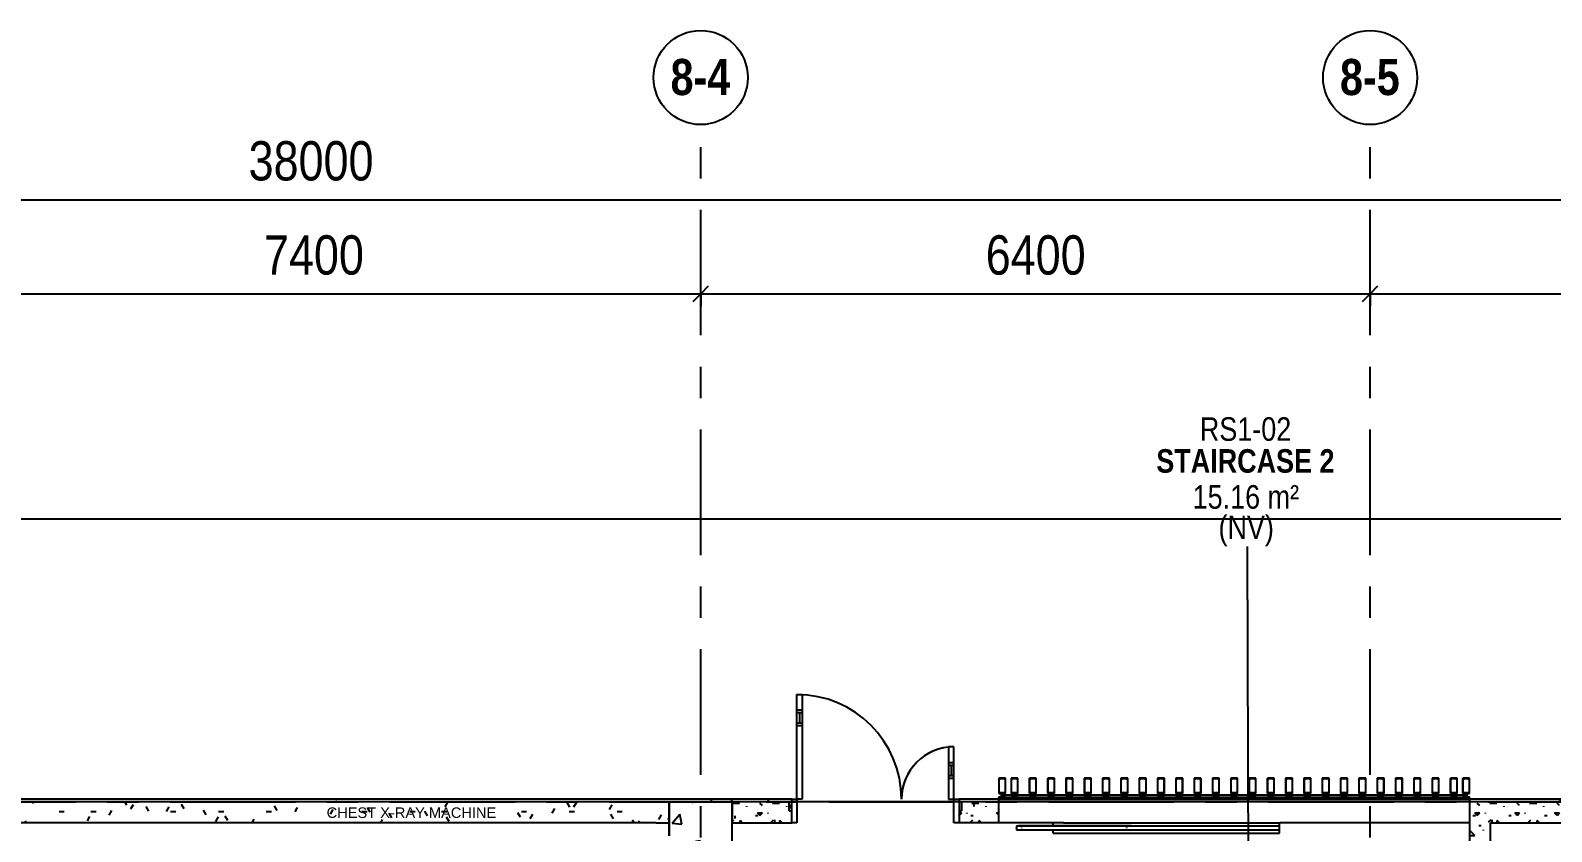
# Model space of a CAD drawing. Header units: millimetres. Extents: x -92759 to 184353, y -15225 to 86714.
# Drawn here: x -59541 to -44998, y 79056 to 86714 of the extents above; entities that cross this region are included whole.
import ezdxf

# ---------------------------------------------------------------- set-up
doc = ezdxf.new("R2010")
doc.units = ezdxf.units.MM
doc.linetypes.add('IDA - Grid Line', pattern=[2100, 1200, -300, 300, -300])
for name, color, linetype in [('0-1', 9, 'Continuous'), ('A-_ANOT----_D', 8, 'Continuous'), ('A-_ANOT----_D-150', 8, 'Continuous'), ('A-_CLADMULN_E', 8, 'Continuous'), ('A-_CLADPANL_E', 8, 'Continuous'), ('A-_DETA----_ED', 8, 'Continuous'), ('A-_DOOR----_E-1', 8, 'Continuous'), ('A-_FLOR----_E', 8, 'Continuous'), ('A-_HANR----_E1', 8, 'Continuous'), ('A-_HANR----_E3', 8, 'Continuous'), ('A-_HANR----_E6', 8, 'Continuous'), ('A-_ROOMNAME_A', 8, 'Continuous'), ('A-_WALL----_E', 8, 'Continuous'), ('A-_WALL----_H', 8, 'Continuous'), ('A-_WALL----_H-1', 9, 'Continuous'), ('S-_ANOTGRID_E', 8, 'Continuous'), ('S-_COLN----_E', 8, 'Continuous')]:
    doc.layers.add(name, color=color, linetype=linetype)
for name, color, linetype, true_color in [('1599_FURN_RHH_BLK8 _NEW__1ST STY_dwg _2_-1', 7, 'Continuous', 0xaaaaaa), ('A-_DETA----_ED-1', 9, 'Continuous', 0x808080), ('A-_FURN-', 30, 'Continuous', 0xff7f00), ('S-_ANOTGRID_E-1', 9, 'IDA - Grid Line', 0x808080)]:
    doc.layers.add(name, color=color, linetype=linetype, true_color=true_color)
doc.styles.add('Arial', font='arial.ttf')
doc.styles.add('Arial Narrow', font='ARIALN.TTF')
doc.styles.add('Arial Narrow_2', font='ARIALN.TTF', dxfattribs={"height": 225})
doc.styles.add('Arial Narrow_B', font='ARIALNB.TTF', dxfattribs={"height": 345})
doc.styles.add('Arial Narrow_B_1', font='ARIALNB.TTF', dxfattribs={"height": 300})
doc.dimstyles.new('IDA_-_Arial_-_2_5mm_-_Black_-_Diagonal', dxfattribs={"dimscale": 304.8, "dimtxt": 383.786615, "dimasz": 0.492126, "dimexe": 0.492126, "dimexo": 0.738189, "dimgap": 0.246063, "dimtad": 1, "dimdec": 0, "dimzin": 0, "dimdsep": 46, "dimtxsty": 'Arial Narrow', "dimblk1": 'OBLIQUE', "dimblk2": 'OBLIQUE', "dimsah": 1, "dimcen": 0.09, "dimdle": 0.492126, "dimazin": 0, "dimtfac": 1, "dimtdec": 4, "dimtix": 1, "dimtmove": 0, "dimatfit": 3, "dimfxl": 1, "dimtvp": 1, "dimtolj": 1, "dimtzin": 0, "dimarcsym": 2})
doc.dimstyles.new('IDA_-_Arial_-_2_5mm_-_Black_-_Diagonal_1', dxfattribs={"dimscale": 304.8, "dimtxt": 383.786615, "dimasz": 0.492126, "dimexe": 0.492126, "dimexo": 0.738189, "dimgap": 0.246063, "dimtad": 1, "dimdec": 0, "dimzin": 0, "dimdsep": 46, "dimtxsty": 'Arial Narrow', "dimblk1": 'OBLIQUE', "dimblk2": 'OBLIQUE', "dimsah": 1, "dimcen": 0.09, "dimdle": 0.492126, "dimazin": 0, "dimtfac": 1, "dimtdec": 4, "dimtix": 1, "dimtmove": 2, "dimatfit": 3, "dimfxl": 1, "dimtvp": 1, "dimtolj": 1, "dimtzin": 0, "dimarcsym": 2})
pattern_1 = [(0, (-11870.95, 40538.29), (609.6, 152.4), [50.292, -406.908, 50.292, -406.908, -2438.4]), (0, (-11870.95, 40538.29), (609.6, 152.4), [-914.4, 50.292, -864.108, 50.292, -406.908, -1066.8]), (0, (-11870.95, 40538.29), (609.6, 152.4), [-2286, 50.292, -254.508, 50.292, -711.708]), (120, (-11642.35, 40614.49), (-436.7823, 451.7291), [50.292, -406.908, 50.292, -406.908, -2438.4]), (120, (-11642.35, 40614.49), (-436.7823, 451.7291), [-914.4, 50.292, -864.108, 50.292, -406.908, -1066.8]), (120, (-11642.35, 40614.49), (-436.7823, 451.7291), [-2286, 50.292, -254.508, 50.292, -711.708]), (240, (-11566.15, 40919.29), (-172.8177, -604.1291), [50.292, -406.908, 50.292, -406.908, -2438.4]), (240, (-11566.15, 40919.29), (-172.8177, -604.1291), [-914.4, 50.292, -864.108, 50.292, -406.908, -1066.8]), (240, (-11566.15, 40919.29), (-172.8177, -604.1291), [-2286, 50.292, -254.508, 50.292, -711.708])]
pattern_2 = [(0, (-11870.95, 40538.3), (381, 381), [47.625, -333.375]), (90, (-11870.95, 40538.3), (-381, 381), [47.625, -333.375]), (135, (-11823.33, 40538.3), (-381.0004, 3e-14), [67.352, -471.463]), (0, (-11823.33, 40752.6), (381, 381), [47.625, -333.375]), (45, (-11799.5, 40728.8), (0, 381.0004), [33.676, -505.139]), (135, (-11799.5, 40728.8), (-381.0004, 3e-14), [33.676, -505.139]), (0, (-11680.45, 40847.85), (381, 381), [67.352, -313.648]), (45, (-11680.45, 40847.85), (0, 381.0004), [47.625, -491.19]), (135, (-11613.1, 40847.85), (-381.0004, 3e-14), [47.625, -491.19]), (90, (-11609, 40633.54), (-381, 381), [47.625, -333.375]), (45, (-11609, 40633.54), (0, 381.0004), [33.676, -505.139]), (135, (-11585.2, 40657.35), (-381.0004, 3e-14), [33.676, -505.139]), (0, (-11823.33, 40633.54), (381, 381), [23.812, -319.087]), (0, (-11537.58, 40728.8), (381, 381), [23.812, -319.087]), (90, (-11656.64, 40776.4), (-381, 381), [23.812, -319.087]), (135, (-11609, 40562.1), (-381.0004, 3e-14), [33.676, -505.139]), (135, (-11775.7, 40824.04), (-381.0004, 3e-14), [33.676, -505.139]), (45, (-11692.36, 40663.3), (0, 381.0004), [33.676, -505.139]), (90, (-11740, 40585.9), (-381, 381), [5.953, -375.047]), (90, (-11722.12, 40746.65), (-381, 381), [5.953, -375.047]), (90, (-11543.53, 40812.13), (-381, 381), [5.953, -375.047]), (90, (-11537.58, 40609.73), (-381, 381), [5.953, -375.047])]

# ---------------------------------------------------------------- blocks, each defined once
blk = doc.blocks.new('DEENN- FMD01_1hr FR METAL Door_UB w VP - 1600L X 2200H - B8-FMD01 - 1HR-10557187-BLK8_RHH_1ST STOREY PLAN')
at = {"layer": 'A-_DOOR----_E-1'}
for p, q in [((-550, 112.5), (-500, 112.5)), ((-500, 112.5), (-500, -112.5)), ((1000, 112.5), (1050, 112.5)), ((1000, -112.5), (1000, 112.5)), ((-500, -112.5), (-550, -112.5)), ((-500, -112.5), (-500, -612.5)), ((-450, -112.5), (-500, -112.5)), ((-450, -612.5), (-450, -112.5)), ((950, -112.5), (1000, -112.5)), ((950, -1112.5), (950, -112.5)), ((1000, -112.5), (1000, -1112.5)), ((1050, -112.5), (1000, -112.5)), ((-450, -312.5), (-500, -312.5)), ((-450, -337.5), (-500, -337.5)), ((-475, -437.5), (-475, -337.5)), ((-450, -437.5), (-500, -437.5)), ((-450, -462.5), (-500, -462.5)), ((-500, -612.5), (-450, -612.5)), ((950, -812.5), (1000, -812.5)), ((950, -837.5), (1000, -837.5)), ((975, -937.5), (975, -837.5)), ((950, -937.5), (1000, -937.5)), ((950, -962.5), (1000, -962.5)), ((1000, -1112.5), (950, -1112.5))]:
    blk.add_line(p, q, dxfattribs=at)
for centre, radius, start, end in [((-500, -112.5), 500, 270, 0), ((-500, -112.5), 500, 270, 360), ((1000, -112.5), 1000, 180, 270), ((1000, -112.5), 1000, 180, 270)]:
    blk.add_arc(centre, radius, start, end, dxfattribs=at)
blk = doc.blocks.new('System Panel - Glazed Panel-9292899-BLK8_RHH_1ST STOREY PLAN')
at = {"layer": 'A-_CLADPANL_E'}
for p, q in [((50.0625, 0), (-50.0625, 0)), ((-50.0625, 0), (-50.0625, -18)), ((50.0625, -18), (50.0625, 0)), ((-50.0625, -18), (50.0625, -18))]:
    blk.add_line(p, q, dxfattribs=at)
blk = doc.blocks.new('System Panel - Glazed Panel-9292900-BLK8_RHH_1ST STOREY PLAN')
at = {"layer": 'A-_CLADPANL_E'}
for p, q in [((78.8125, 0), (-78.8125, 0)), ((-78.8125, 0), (-78.8125, -18)), ((78.8125, -18), (78.8125, 0)), ((-78.8125, -18), (78.8125, -18))]:
    blk.add_line(p, q, dxfattribs=at)
blk = doc.blocks.new('Rectangular Mullion - 200L X 65D mm-6848285-BLK8_RHH_1ST STOREY PLAN')
at = {"layer": 'A-_DETA----_ED'}
for p, q in [((33, 163), (-32, 163)), ((-32, 163), (-32, 18)), ((-30, 160), (-25, 160)), ((-30, 21), (-30, 160)), ((-24, 159), (-24, 157)), ((-24, 157), (-18, 157)), ((-18, 157), (-18, 159)), ((-16, 160), (16, 160)), ((18, 159), (18, 157)), ((18, 157), (24, 157)), ((24, 157), (24, 159)), ((25, 160), (30, 160)), ((30, 160), (30, 21)), ((33, 18), (33, 163)), ((-32, 18), (-21, 18)), ((-24, 21), (-30, 21)), ((-24, 24), (-24, 21)), ((-4, 24), (-23, 24)), ((-20, 22), (-18, 22)), ((-17, 18), (-14, 18)), ((-13, 19), (-13, 21)), ((-12, 22), (-6, 22)), ((-10, 22), (-10, 20)), ((-10, 19), (-8, 19)), ((-8, 19), (-8, 2)), ((-8, 2), (-7, 2)), ((-7, 0), (-8, 0)), ((-8, -12), (-8, 0)), ((-6, 2), (-6, 1)), ((-5, 21), (-5, 19)), ((-5, 5), (-5, 20)), ((-3, 5), (-5, 5)), ((-4, 18), (-1, 18)), ((-3, 21), (-3, 23)), ((3, 21), (-3, 21)), ((-3, -1), (-1, 4)), ((-1, 18), (0, 19)), ((0, 19), (1, 18)), ((1, 18), (4, 18)), ((1, 4), (3, -1)), ((3, 23), (3, 21)), ((5, 5), (3, 5)), ((23, 24), (4, 24)), ((5, 19), (5, 21)), ((5, 20), (5, 5)), ((6, 22), (12, 22)), ((6, 1), (6, 2)), ((7, 2), (8, 2)), ((8, 0), (7, 0)), ((8, 19), (10, 19)), ((8, 2), (8, 19)), ((8, -12), (8, 0)), ((10, 20), (10, 22)), ((13, 21), (13, 19)), ((14, 18), (17, 18)), ((18, 22), (20, 22)), ((21, 18), (33, 18)), ((24, 21), (24, 24)), ((30, 21), (24, 21)), ((-30, -17), (-32, -17)), ((-32, -18), (-32, -22)), ((-32, -23), (-31, -23)), ((-32, -25), (-32, -37)), ((-32, -37), (33, -37)), ((-30, -23), (-31, -23)), ((-31, -25), (-30, -25)), ((-31, -36), (-31, -25)), ((-16, -36), (-31, -36)), ((-30, -25), (-28, -30)), ((-27, -21), (-29, -21)), ((-27, -23), (-25, -23)), ((-27, -26), (-27, -23)), ((-26, -29), (-27, -26)), ((-6, -17), (-26, -17)), ((-23, -20), (-8, -20)), ((-23, -21), (-23, -20)), ((0, -35), (-16, -36)), ((-7, -12), (-8, -12)), ((0, -20), (-8, -20)), ((-8, -20), (-8, -20)), ((-7, -12), (-6, -12)), ((-7, -12), (-7, -12)), ((-6, -12), (-4, -12)), ((-5, -17), (-6, -17)), ((-2, -1), (-5, -4)), ((-5, -4), (5, -4)), ((-5, -4), (-5, -12)), ((-5, -17), (-5, -17)), ((5, -17), (-5, -17)), ((-4, -12), (-3, -12)), ((-4, -12), (-4, -12)), ((-4, -12), (-4, -12)), ((-3, -12), (-3, -1)), ((2, -1), (-2, -1)), ((0, -20), (0, -20)), ((0, -20), (0, -20)), ((8, -20), (0, -20)), ((16, -36), (0, -35)), ((5, -4), (2, -1)), ((3, -1), (3, -12)), ((3, -12), (4, -12)), ((4, -12), (6, -12)), ((4, -12), (4, -12)), ((4, -12), (4, -12)), ((5, -4), (5, -12)), ((5, -17), (5, -17)), ((6, -17), (5, -17)), ((6, -12), (7, -12)), ((26, -17), (6, -17)), ((8, -12), (7, -12)), ((7, -12), (7, -12)), ((8, -20), (23, -20)), ((8, -20), (8, -20)), ((31, -36), (16, -36)), ((23, -20), (23, -21)), ((25, -23), (27, -23)), ((26, -20), (26, -19)), ((27, -26), (26, -29)), ((29, -21), (27, -21)), ((27, -23), (27, -26)), ((28, -30), (30, -25)), ((32, -17), (30, -17)), ((30, -19), (30, -20)), ((31, -23), (30, -23)), ((30, -25), (31, -25)), ((31, -23), (32, -23)), ((31, -25), (31, -36)), ((33, -22), (33, -18)), ((33, -37), (33, -25))]:
    blk.add_line(p, q, dxfattribs=at)
for centre, radius, start, end in [((-25, 159), 1.52, 0, 90), ((-16, 159), 1.52, 90, 180), ((16, 159), 1.52, 0, 90), ((25, 159), 1.52, 90, 180), ((-23, 24), 0.762, 90, 180), ((-20, 21), 1.27, 90, 180), ((-19, 20), 2.29, 180, 225.1897), ((-21, 18), 0.381, 270, 45.1897), ((-18, 21), 1.27, 0, 90), ((-19, 20), 2.29, 314.8103, 0), ((-17, 18), 0.381, 134.8103, 270), ((-14, 19), 0.762, 270, 0), ((-12, 21), 0.762, 90, 180), ((-10, 20), 0.762, 180, 270), ((-8, 2), 0.254, 180, 270), ((-8, 0), 0.254, 90, 180), ((-7, 20), 1.52, 360, 90), ((-7, 2), 0.254, 360, 90), ((-7, 1), 0.254, 270, 360), ((-6, 21), 0.762, 0, 90), ((-4, 19), 0.762, 180, 270), ((-4, 23), 1.52, 360, 90), ((0, 4), 3.63, 17.5064, 162.4936), ((0, 4), 1.09, 15, 165), ((4, 23), 1.52, 90, 180), ((4, 19), 0.762, 270, 0), ((7, 20), 1.52, 90, 180), ((6, 21), 0.762, 90, 180), ((7, 2), 0.254, 90, 180), ((7, 1), 0.254, 180, 270), ((8, 2), 0.254, 270, 0), ((8, 0), 0.254, 0, 90), ((10, 20), 0.762, 270, 0), ((12, 21), 0.762, 0, 90), ((14, 19), 0.762, 180, 270), ((18, 21), 1.27, 90, 180), ((19, 20), 2.29, 180, 225.1897), ((17, 18), 0.381, 270, 45.1897), ((20, 21), 1.27, 0, 90), ((19, 20), 2.29, 314.8103, 0), ((21, 18), 0.381, 134.8103, 270), ((23, 24), 0.762, 0, 90), ((-32, -18), 0.508, 90, 180), ((-32, -22), 0.762, 180, 270), ((-31, -25), 1.52, 90, 180), ((-31, -24), 1.27, 288.6629, 90), ((-30, -17), 0.381, 314.8103, 90), ((-28, -19), 2.29, 134.8103, 180), ((-29, -20), 1.27, 180, 270), ((-30, -24), 1.02, 270, 90), ((-27, -30), 1.02, 210, 30), ((-27, -20), 1.27, 270, 0), ((-26, -17), 0.381, 90, 225.1897), ((-28, -19), 2.29, 0, 45.1897), ((-25, -21), 1.52, 270, 0), ((25, -21), 1.52, 180, 270), ((26, -17), 0.381, 314.8103, 90), ((28, -19), 2.29, 134.8103, 180), ((27, -20), 1.27, 180, 270), ((27, -30), 1.02, 150, 330), ((29, -20), 1.27, 270, 0), ((30, -24), 1.02, 90, 270), ((31, -24), 1.27, 90, 251.3371), ((30, -17), 0.381, 90, 225.1897), ((28, -19), 2.29, 0, 45.1897), ((31, -25), 1.52, 360, 90), ((32, -18), 0.508, 0, 90), ((32, -22), 0.762, 270, 0)]:
    blk.add_arc(centre, radius, start, end, dxfattribs=at)
at = {"layer": 'A-_DETA----_ED-1'}
for p, q in [((0, 26), (-2, 24)), ((-2, 24), (-2, -1)), ((2, 24), (0, 26)), ((2, -1), (2, 24)), ((-8, -17), (-8, -12)), ((-6, -21), (-6, -20)), ((6, -21), (-6, -21)), ((-5, -25), (-5, -21)), ((-5, -25), (5, -25)), ((4, -26), (-4, -26)), ((-3, -12), (-3, -17)), ((-3, -25), (-3, -21)), ((3, -12), (3, -17)), ((3, -25), (3, -21)), ((5, -25), (5, -21)), ((6, -20), (6, -21)), ((8, -12), (8, -17))]:
    blk.add_line(p, q, dxfattribs=at)
for centre, radius, start, end in [((-4, -24), 1.38, 200.9416, 339.0732), ((0, -21), 4.19, 234.2873, 305.7127), ((4, -24), 1.38, 200.9416, 339.0732)]:
    blk.add_arc(centre, radius, start, end, dxfattribs=at)
blk = doc.blocks.new('Rectangular Mullion - IDA - Rectangular - 200mm - Center-9292901-BLK8_RHH_1ST STOREY PLAN')
at = {"layer": 'A-_CLADMULN_E'}
for p, q in [((0, 37), (-65, 37)), ((-65, 37), (-65, 17)), ((-65, 17), (-41.1875, 17)), ((-41.1875, 17), (-41.1875, -18)), ((-23.8125, -18), (-23.8125, 17)), ((-23.8125, 17), (0, 17)), ((0, 17), (0, 37)), ((-41.1875, -18), (-65, -18)), ((-65, -18), (-65, -163)), ((0, -18), (-23.8125, -18)), ((0, -163), (0, -18)), ((-65, -163), (0, -163))]:
    blk.add_line(p, q, dxfattribs=at)
blk = doc.blocks.new('Rectangular Mullion - IDA - Rectangular - 200mm - Center-9292902-BLK8_RHH_1ST STOREY PLAN')
at = {"layer": 'A-_CLADMULN_E'}
for p, q in [((-65, 17), (-65, 37)), ((-65, 37), (0, 37)), ((-41.1875, 17), (-65, 17)), ((-41.1875, -18), (-41.1875, 17)), ((0, 17), (-23.8125, 17)), ((-23.8125, 17), (-23.8125, -18)), ((0, 37), (0, 17)), ((-65, -163), (-65, -18)), ((-65, -18), (-41.1875, -18)), ((-23.8125, -18), (0, -18)), ((0, -18), (0, -163)), ((0, -163), (-65, -163))]:
    blk.add_line(p, q, dxfattribs=at)
blk = doc.blocks.new('Rectangular Mullion - IDA - Rectangular - 200mm - Center-9292898-BLK8_RHH_1ST STOREY PLAN')
at = {"layer": 'A-_CLADMULN_E'}
for p, q in [((-32.5, 17), (-32.5, 37)), ((-32.5, 37), (32.5, 37)), ((-8.6875, 17), (-32.5, 17)), ((-8.6875, -18), (-8.6875, 17)), ((32.5, 17), (8.6875, 17)), ((8.6875, 17), (8.6875, -18)), ((32.5, 37), (32.5, 17)), ((-32.5, -163), (-32.5, -18)), ((-32.5, -18), (-8.6875, -18)), ((8.6875, -18), (32.5, -18)), ((32.5, -18), (32.5, -163)), ((32.5, -163), (-32.5, -163))]:
    blk.add_line(p, q, dxfattribs=at)
blk = doc.blocks.new('Railing - Railing-7713076-BLK8_RHH_1ST STOREY PLAN')
at = {"layer": 'A-_HANR----_E3'}
for p, q in [((5041, 6032), (5041, 6062)), ((5041, 5962), (5041, 5992)), ((5141, 6062), (7206, 6062)), ((7206, 6032), (7206, 6062)), ((7206, 5962), (7206, 5992)), ((5041, 5962), (7206, 5962))]:
    blk.add_line(p, q, dxfattribs=at)
blk = doc.blocks.new('Top Rail Type - Top Rail_Internal_-7714227-BLK8_RHH_1ST STOREY PLAN')
at = {"layer": 'A-_HANR----_E6'}
for p, q in [((4742, 6032), (4711, 6032)), ((4711, 5992), (4742, 5992)), ((5050, 6032), (4746, 6032)), ((4746, 5992), (5050, 5992)), ((5786, 6032), (5050, 6032)), ((5050, 5992), (5786, 5992))]:
    blk.add_line(p, q, dxfattribs=at)
at = {"layer": 'A-_HANR----_E6', "flags": 128}
blk.add_lwpolyline([(5742, 6016), (5741, 6012), (5742, 6008)], dxfattribs=at)
at = {"layer": 'A-_HANR----_E6'}
for points in [[(4691, 6009), (4691, 6010), (4691, 6012), (4691, 6013), (4691, 6014)], [(4741, 6010), (4741, 6010), (4741, 6012), (4741, 6013), (4741, 6014)]]:
    blk.add_open_spline(points, degree=3, dxfattribs=at)
blk = doc.blocks.new('Top Rail Type - Top Rail_Internal_-V5-BLK8_RHH_1ST STOREY PLAN')
at = {"layer": 'A-_HANR----_E6'}
for p, q in [((4691, 6032), (4691, 5992)), ((4691, 6032), (4741, 6032)), ((4691, 5992), (4741, 5992)), ((4741, 6032), (7206, 6032)), ((4741, 5992), (7206, 5992)), ((7206, 5992), (7206, 6032))]:
    blk.add_line(p, q, dxfattribs=at)
blk = doc.blocks.new('Grid - 3_0mm Dia-7015051-BLK8_RHH_1ST STOREY PLAN')
at = {"layer": 'S-_ANOTGRID_E'}
blk.add_circle((0, 0), 3, dxfattribs=at)
blk = doc.blocks.new('DIMBLOCK3-BLK8_RHH_1ST STOREY PLAN')
at = {"layer": 'A-_ANOT----_D-150', "transparency": 16777216}
for p, q in [((-5729, 10998), (-5729, 11267)), ((1671, 10998), (1671, 11267)), ((-5729, 11117), (-5804, 11042)), ((-5729, 11117), (-5654, 11192)), ((-5729, 11117), (1671, 11117)), ((-5729, 11117), (-5729, 10998)), ((1671, 11117), (1596, 11042)), ((1671, 11117), (1746, 11192)), ((1671, 11117), (1671, 10998))]:
    blk.add_line(p, q, dxfattribs=at)
at = {"layer": 'A-_ANOT----_D-150', "color": 0, "transparency": 16777216, "insert": (-2504, 11676), "char_height": 375, "width": 1140.39, "attachment_point": 1, "line_spacing_factor": 0.974696, "style": 'Arial Narrow'}
blk.add_mtext('7400', dxfattribs=at)
blk = doc.blocks.new('_Oblique')
at = {"color": 0, "linetype": 'ByBlock', "lineweight": -2}
blk.add_line((-0.5, -0.5), (0.5, 0.5), dxfattribs=at)
blk = doc.blocks.new('DIMBLOCK4-BLK8_RHH_1ST STOREY PLAN')
at = {"layer": 'A-_ANOT----_D-150', "transparency": 16777216}
for p, q in [((1671, 10998), (1671, 11267)), ((8071, 10998), (8071, 11267)), ((1671, 11117), (1596, 11042)), ((1671, 11117), (1746, 11192)), ((1671, 11117), (8071, 11117)), ((1671, 11117), (1671, 10998)), ((8071, 11117), (7996, 11042)), ((8071, 11117), (8146, 11192)), ((8071, 11117), (8071, 10998))]:
    blk.add_line(p, q, dxfattribs=at)
at = {"layer": 'A-_ANOT----_D-150', "color": 0, "transparency": 16777216, "insert": (4396, 11676), "char_height": 375, "width": 1140.39, "attachment_point": 1, "line_spacing_factor": 0.974696, "style": 'Arial Narrow'}
blk.add_mtext('6400', dxfattribs=at)
blk = doc.blocks.new('DIMBLOCK5-BLK8_RHH_1ST STOREY PLAN')
at = {"layer": 'A-_ANOT----_D-150', "transparency": 16777216}
for p, q in [((8071, 10998), (8071, 11267)), ((14471, 10998), (14471, 11267)), ((8071, 11117), (7996, 11042)), ((8071, 11117), (8146, 11192)), ((8071, 11117), (14471, 11117)), ((8071, 11117), (8071, 10998)), ((14471, 11117), (14396, 11042)), ((14471, 11117), (14546, 11192)), ((14471, 11117), (14471, 10998))]:
    blk.add_line(p, q, dxfattribs=at)
at = {"layer": 'A-_ANOT----_D-150', "color": 0, "transparency": 16777216, "insert": (10796, 11676), "char_height": 375, "width": 1140.39, "attachment_point": 1, "line_spacing_factor": 0.974696, "style": 'Arial Narrow'}
blk.add_mtext('6400', dxfattribs=at)
blk = doc.blocks.new('DIMBLOCK14-BLK8_RHH_1ST STOREY PLAN')
at = {"layer": 'A-_ANOT----_D-150', "transparency": 16777216}
for p, q in [((-18729, 11898), (-18729, 12167)), ((-18729, 12017), (-18654, 12092)), ((19271, 11898), (19271, 12167)), ((19271, 12017), (19346, 12092)), ((-18879, 12017), (19421, 12017)), ((-18729, 12017), (-18804, 11942)), ((-18729, 12017), (-18729, 11898)), ((19271, 12017), (19196, 11942)), ((19271, 12017), (19271, 11898))]:
    blk.add_line(p, q, dxfattribs=at)
at = {"layer": 'A-_ANOT----_D-150', "color": 0, "transparency": 16777216, "insert": (-2651, 12576), "char_height": 375, "width": 1425.49, "attachment_point": 1, "line_spacing_factor": 0.974696, "style": 'Arial Narrow'}
blk.add_mtext('38000', dxfattribs=at)
blk = doc.blocks.new('1599_FURN_RHH_BLK8 _NEW__1ST STY_dwg _2_-10346281-BLK8_RHH_1ST STOREY PLAN')
at = {"layer": 'A-_FURN-', "color": 8, "insert": (-21231, -54), "char_height": 100, "width": 1931.93, "attachment_point": 1, "line_spacing_factor": 0.941778, "style": 'Arial'}
blk.add_mtext('CHEST X-RAY MACHINE', dxfattribs=at)
blk = doc.blocks.new('A$Cb2bf8f38')
at = {"layer": 'A-_WALL----_H'}
h = blk.add_hatch(dxfattribs=at)
h.set_pattern_fill('FP_3', color=256, style=0, pattern_type=2)
h.set_pattern_definition([(0, (-11870.95, 40538.3), (1219.2, 304.8), [50.29, -864.11, 50.29, -864.11, -4876.8]), (0, (-11870.95, 40538.3), (1219.2, 304.8), [-1828.8, 50.29, -1778.51, 50.29, -864.11, -2133.6]), (0, (-11870.95, 40538.3), (1219.2, 304.8), [-4572, 50.29, -559.31, 50.29, -1473.71]), (120, (-11413.75, 40690.7), (-873.565, 903.458), [50.29, -864.11, 50.29, -864.11, -4876.8]), (120, (-11413.75, 40690.7), (-873.565, 903.458), [-1828.8, 50.29, -1778.51, 50.29, -864.11, -2133.6]), (120, (-11413.75, 40690.7), (-873.565, 903.458), [-4572, 50.29, -559.31, 50.29, -1473.71]), (240, (-11261.35, 41300.3), (-345.635, -1208.258), [50.29, -864.11, 50.29, -864.11, -4876.8]), (240, (-11261.35, 41300.3), (-345.635, -1208.258), [-1828.8, 50.29, -1778.51, 50.29, -864.11, -2133.6]), (240, (-11261.35, 41300.3), (-345.635, -1208.258), [-4572, 50.29, -559.31, 50.29, -1473.71])])
h.paths.add_polyline_path([(-17900, 46800), (-10100, 46800), (-10100, 46825), (-18550, 46825), (-18550, 46800), (-18223, 46800)])
at = {"layer": 'A-_WALL----_H-1'}
h = blk.add_hatch(dxfattribs=at)
h.set_pattern_fill('FP_1', color=256, style=0, pattern_type=2)
h.set_pattern_definition(pattern_1)
h.paths.add_polyline_path([(-10627, 46600), (-10500, 46600), (-10500, 46800), (-17300, 46800), (-17300, 46600), (-11218.1, 46600)])
h.paths.add_polyline_path([(-17900, 46600), (-17900, 46800), (-18350, 46800), (-18350, 46600), (-18027, 46600)])
h = blk.add_hatch(dxfattribs=at)
h.set_pattern_fill('FP_1', color=256, style=0, pattern_type=2)
h.set_pattern_definition(pattern_1)
h.paths.add_polyline_path([(-9355, 46712.5), (-9330, 46712.5), (-9330, 46825), (-10100, 46825), (-10100, 46800), (-9355, 46800)])
h.paths.add_polyline_path([(-7730, 46712.5), (-7705, 46712.5), (-7705, 46800), (-7350, 46800), (-7350, 46825), (-7730, 46825)])
h.paths.add_polyline_path([(-2850, 46800), (-2610, 46800), (-2610, 46825), (-2850, 46825)])
h = blk.add_hatch(dxfattribs=at)
h.set_pattern_fill('FP_2', color=256, style=0, pattern_type=2)
h.set_pattern_definition(pattern_2)
h.paths.add_polyline_path([(-2666.9, 46600), (-2610, 46600), (-2610, 46800), (-2850, 46800), (-2850, 46600)])
h.paths.add_polyline_path([(-7350, 46600), (-7350, 46800), (-7705, 46800), (-7705, 46712.5), (-7730, 46712.5), (-7730, 46600)])
h.paths.add_polyline_path([(-9663.3, 46600), (-9330, 46600), (-9330, 46712.5), (-9355, 46712.5), (-9355, 46800), (-9900, 46800), (-9900, 46600)])
h = blk.add_hatch(dxfattribs=at)
h.set_pattern_fill('FP_1', color=256, style=0, pattern_type=2)
h.set_pattern_definition(pattern_1)
h.paths.add_polyline_path([(1549.7, 46712.5), (1574.7, 46712.5), (1574.7, 46800), (2300, 46800), (2300, 46825), (1549.7, 46825)])
h.paths.add_polyline_path([(424.7, 46712.5), (449.7, 46712.5), (449.7, 46825), (-2610, 46825), (-2610, 46800), (424.7, 46800)])
h = blk.add_hatch(dxfattribs=at)
h.set_pattern_fill('FP_2', color=256, style=0, pattern_type=2)
h.set_pattern_definition(pattern_2)
h.paths.add_polyline_path([(1549.7, 46600), (2300, 46600), (2300, 46800), (1574.7, 46800), (1574.7, 46712.5), (1549.7, 46712.5)])
h.paths.add_polyline_path([(-1889.6, 46600), (449.7, 46600), (449.7, 46712.5), (424.7, 46712.5), (424.7, 46800), (-2610, 46800), (-2610, 46600)])
h = blk.add_hatch(dxfattribs=at)
h.set_pattern_fill('FP_2', color=256, style=0, pattern_type=2)
h.set_pattern_definition(pattern_2)
h.paths.add_polyline_path([(-2850, 44450), (-2650, 44450), (-2650, 46600), (-2850, 46600), (-2850, 45620.5)])
at = {"layer": 'S-_COLN----_E'}
h = blk.add_hatch(dxfattribs=at)
h.set_pattern_fill('FP_4', color=256, style=0, pattern_type=2)
h.set_pattern_definition([(50, (-11870.95, 40538.3), (1093.1, -95.63), [114.3, -1257.3]), (355, (-11871, 40538.3), (-211.46, 1146.34), [91.44, -1005.84]), (100.451, (-11779.9, 40530.3), (881.66, 1050.7), [97.14, -1068.54]), (46.184, (-11871, 40843.1), (1626.47, -252.26), [171.45, -1885.95]), (96.636, (-11735.4, 40822), (1424.4, 1484.57), [145.7, -1602.8]), (351.184, (-11871, 40843.1), (1424.43, 1484.55), [137.16, -1508.76]), (21, (-11718.55, 40766.9), (909.69, -613.59), [114.3, -1257.3]), (326, (-11718.6, 40766.9), (370.81, 1105.13), [91.44, -1005.84]), (71.451, (-11642.7, 40715.8), (1280.5, 491.53), [97.14, -1068.54]), (37.5, (-11870.95, 40538.3), (18.531, 507.33), [50.29, -943.356, 50.29, -970.79, -1009.65]), (37.5, (-11870.95, 40538.3), (18.531, 507.33), [-2014.73, 50.29, -959.36]), (7.5, (-11870.95, 40538.3), (400.92, 601.084), [50.29, -531.876, 50.29, -920.496, -384.81]), (7.5, (-11870.95, 40538.3), (400.92, 601.084), [-1552.96, 50.29, -334.52]), (327.5, (-12210.8, 40538.3), (813.545, -34.374), [50.29, -330.71, 50.29, -1138.43, -1577.34]), (327.5, (-12210.8, 40538.3), (813.545, -34.374), [-1569.72, 50.29, -1527.05]), (317.5, (-12363.2, 40538.3), (888.775, 152.56), [50.29, -445.01, 50.29, -739.14, -1120.14]), (317.5, (-12363.2, 40538.3), (888.775, 152.56), [-1284.73, 50.29, -1069.85])])
h.paths.add_polyline_path([(-10500, 46200), (-9900, 46200), (-9900, 46800), (-10500, 46800), (-10500, 46473)])
blk.add_lwpolyline([(-2385, -9825), (-2385, -5100), (7400, -5125), (7400, 46800), (-18575, 46800), (-18575, 38037.5), (-30600, 38100), (-30625, 26375), (-28100, 26375), (-28100, -2400), (-10500, -2425), (-10500, -9800), (-2385, -9825)], close=True)
at = {"layer": 'A-_FLOR----_E'}
blk.add_line((15877.7, 49500), (-49825.7, 49500), dxfattribs=at)
at = {"layer": 'A-_ROOMNAME_A'}
blk.add_line((-4963.1, 45962.4), (-4971, 49241.6), dxfattribs=at)
at = {"layer": 'A-_WALL----_E'}
for p, q in [((-9330, 46825), (-18575, 46825)), ((-9355, 46800), (-18223, 46800)), ((-10500, 46473), (-10500, 46800)), ((-10100, 46825), (-10100, 46800)), ((-9900, 46800), (-9900, 46600)), ((-9355, 46712.5), (-9355, 46800)), ((-9355, 46712.5), (-9330, 46712.5)), ((-9330, 46600), (-9330, 46825)), ((-7350, 46825), (-7730, 46825)), ((-7730, 46825), (-7730, 46600)), ((-7730, 46712.5), (-7705, 46712.5)), ((-7705, 46800), (-7705, 46712.5)), ((-7350, 46800), (-7705, 46800)), ((-7350, 46600), (-7350, 46825)), ((-7285, 46825), (-7232.5, 46825)), ((-7167.5, 46825), (-7057.5, 46825)), ((-6992.5, 46825), (-6882.5, 46825)), ((-6817.5, 46825), (-6707.5, 46825)), ((-6642.5, 46825), (-6532.5, 46825)), ((-6467.5, 46825), (-6357.5, 46825)), ((-6292.5, 46825), (-6182.5, 46825)), ((-6117.5, 46825), (-6007.5, 46825)), ((-5942.5, 46825), (-5832.5, 46825)), ((-5767.5, 46825), (-5657.5, 46825)), ((-5592.5, 46825), (-5482.5, 46825)), ((-5417.5, 46825), (-5307.5, 46825)), ((-5242.5, 46825), (-5132.5, 46825)), ((-5067.5, 46825), (-4957.5, 46825)), ((-4892.5, 46825), (-4782.5, 46825)), ((-4717.5, 46825), (-4607.5, 46825)), ((-4542.5, 46825), (-4432.5, 46825)), ((-4367.5, 46825), (-4257.5, 46825)), ((-4192.5, 46825), (-4082.5, 46825)), ((-4017.5, 46825), (-3907.5, 46825)), ((-3842.5, 46825), (-3732.5, 46825)), ((-3667.5, 46825), (-3557.5, 46825)), ((-3492.5, 46825), (-3382.5, 46825)), ((-3317.5, 46825), (-3207.5, 46825)), ((-3142.5, 46825), (-3032.5, 46825)), ((-2967.5, 46825), (-2915, 46825)), ((-2850, 46825), (-2850, 44450)), ((449.7, 46825), (-2850, 46825)), ((424.7, 46800), (-2850, 46800)), ((-10627, 46600), (-17300, 46600)), ((-10627, 46600), (-10500, 46600)), ((-9900, 46600), (-9330, 46600)), ((-6729.4, 46600), (-7730, 46600)), ((-2850, 46600), (-4664.5, 46600)), ((-2650, 42295), (-2650, 46600)), ((-2650, 46600), (449.7, 46600))]:
    blk.add_line(p, q, dxfattribs=at)
at = {"layer": 'S-_ANOTGRID_E-1'}
for p, q in [((-10200, -20141.4), (-10200, 53272.8)), ((-3800, -20141.4), (-3800, 53272.8)), ((-38373.1, 46800), (13584.7, 46800))]:
    blk.add_line(p, q, dxfattribs=at)
at = {"layer": 'S-_COLN----_E'}
for p, q in [((-10100, 46800), (-10500, 46800)), ((-10500, 46800), (-10500, 46600)), ((-9900, 46800), (-10100, 46800)), ((-9900, 46600), (-9900, 46800)), ((-10500, 46600), (-10500, 46473)), ((-9900, 46200), (-9900, 46600))]:
    blk.add_line(p, q, dxfattribs=at)
at = {"layer": '1599_FURN_RHH_BLK8 _NEW__1ST STY_dwg _2_-1'}
blk.add_blockref('1599_FURN_RHH_BLK8 _NEW__1ST STY_dwg _2_-10346281-BLK8_RHH_1ST STOREY PLAN', (7455.1, 46800), dxfattribs=at)
at = {"layer": 'A-_CLADMULN_E'}
for p in [(-7317.5, 46862), (-7200, 46862), (-7025, 46862), (-6850, 46862), (-6675, 46862), (-6500, 46862), (-6325, 46862), (-6150, 46862), (-5975, 46862), (-5800, 46862), (-5625, 46862), (-5450, 46862), (-5275, 46862), (-5100, 46862), (-4925, 46862), (-4750, 46862), (-4575, 46862), (-4400, 46862), (-4225, 46862), (-4050, 46862), (-3875, 46862), (-3700, 46862), (-3525, 46862), (-3350, 46862), (-3175, 46862), (-3000, 46862), (-2882.5, 46862)]:
    blk.add_blockref('Rectangular Mullion - 200L X 65D mm-6848285-BLK8_RHH_1ST STOREY PLAN', p, dxfattribs=at)
at = {"layer": 'A-_CLADMULN_E', "rotation": 180}
blk.add_blockref('Rectangular Mullion - IDA - Rectangular - 200mm - Center-9292901-BLK8_RHH_1ST STOREY PLAN', (-7350, 46862), dxfattribs=at)
at = {"layer": 'A-_CLADMULN_E', "extrusion": (0, 0, -1), "rotation": 180}
for name, p in [('Rectangular Mullion - IDA - Rectangular - 200mm - Center-9292898-BLK8_RHH_1ST STOREY PLAN', (7200, 46862)), ('Rectangular Mullion - IDA - Rectangular - 200mm - Center-9292898-BLK8_RHH_1ST STOREY PLAN', (7025, 46862)), ('Rectangular Mullion - IDA - Rectangular - 200mm - Center-9292898-BLK8_RHH_1ST STOREY PLAN', (6850, 46862)), ('Rectangular Mullion - IDA - Rectangular - 200mm - Center-9292898-BLK8_RHH_1ST STOREY PLAN', (6675, 46862)), ('Rectangular Mullion - IDA - Rectangular - 200mm - Center-9292898-BLK8_RHH_1ST STOREY PLAN', (6500, 46862)), ('Rectangular Mullion - IDA - Rectangular - 200mm - Center-9292898-BLK8_RHH_1ST STOREY PLAN', (6325, 46862)), ('Rectangular Mullion - IDA - Rectangular - 200mm - Center-9292898-BLK8_RHH_1ST STOREY PLAN', (6150, 46862)), ('Rectangular Mullion - IDA - Rectangular - 200mm - Center-9292898-BLK8_RHH_1ST STOREY PLAN', (5975, 46862)), ('Rectangular Mullion - IDA - Rectangular - 200mm - Center-9292898-BLK8_RHH_1ST STOREY PLAN', (5800, 46862)), ('Rectangular Mullion - IDA - Rectangular - 200mm - Center-9292898-BLK8_RHH_1ST STOREY PLAN', (5625, 46862)), ('Rectangular Mullion - IDA - Rectangular - 200mm - Center-9292898-BLK8_RHH_1ST STOREY PLAN', (5450, 46862)), ('Rectangular Mullion - IDA - Rectangular - 200mm - Center-9292898-BLK8_RHH_1ST STOREY PLAN', (5275, 46862)), ('Rectangular Mullion - IDA - Rectangular - 200mm - Center-9292898-BLK8_RHH_1ST STOREY PLAN', (5100, 46862)), ('Rectangular Mullion - IDA - Rectangular - 200mm - Center-9292898-BLK8_RHH_1ST STOREY PLAN', (4925, 46862)), ('Rectangular Mullion - IDA - Rectangular - 200mm - Center-9292898-BLK8_RHH_1ST STOREY PLAN', (4750, 46862)), ('Rectangular Mullion - IDA - Rectangular - 200mm - Center-9292898-BLK8_RHH_1ST STOREY PLAN', (4575, 46862)), ('Rectangular Mullion - IDA - Rectangular - 200mm - Center-9292898-BLK8_RHH_1ST STOREY PLAN', (4400, 46862)), ('Rectangular Mullion - IDA - Rectangular - 200mm - Center-9292898-BLK8_RHH_1ST STOREY PLAN', (4225, 46862)), ('Rectangular Mullion - IDA - Rectangular - 200mm - Center-9292898-BLK8_RHH_1ST STOREY PLAN', (4050, 46862)), ('Rectangular Mullion - IDA - Rectangular - 200mm - Center-9292898-BLK8_RHH_1ST STOREY PLAN', (3875, 46862)), ('Rectangular Mullion - IDA - Rectangular - 200mm - Center-9292898-BLK8_RHH_1ST STOREY PLAN', (3700, 46862)), ('Rectangular Mullion - IDA - Rectangular - 200mm - Center-9292898-BLK8_RHH_1ST STOREY PLAN', (3525, 46862)), ('Rectangular Mullion - IDA - Rectangular - 200mm - Center-9292898-BLK8_RHH_1ST STOREY PLAN', (3350, 46862)), ('Rectangular Mullion - IDA - Rectangular - 200mm - Center-9292898-BLK8_RHH_1ST STOREY PLAN', (3175, 46862)), ('Rectangular Mullion - IDA - Rectangular - 200mm - Center-9292898-BLK8_RHH_1ST STOREY PLAN', (3000, 46862)), ('Rectangular Mullion - IDA - Rectangular - 200mm - Center-9292902-BLK8_RHH_1ST STOREY PLAN', (2850, 46862))]:
    blk.add_blockref(name, p, dxfattribs=at)
at = {"layer": 'A-_CLADPANL_E'}
for name, p in [('System Panel - Glazed Panel-9292899-BLK8_RHH_1ST STOREY PLAN', (-7258.8, 46862)), ('System Panel - Glazed Panel-9292900-BLK8_RHH_1ST STOREY PLAN', (-7112.5, 46862)), ('System Panel - Glazed Panel-9292900-BLK8_RHH_1ST STOREY PLAN', (-6937.5, 46862)), ('System Panel - Glazed Panel-9292900-BLK8_RHH_1ST STOREY PLAN', (-6762.5, 46862)), ('System Panel - Glazed Panel-9292900-BLK8_RHH_1ST STOREY PLAN', (-6587.5, 46862)), ('System Panel - Glazed Panel-9292900-BLK8_RHH_1ST STOREY PLAN', (-6412.5, 46862)), ('System Panel - Glazed Panel-9292900-BLK8_RHH_1ST STOREY PLAN', (-6237.5, 46862)), ('System Panel - Glazed Panel-9292900-BLK8_RHH_1ST STOREY PLAN', (-6062.5, 46862)), ('System Panel - Glazed Panel-9292900-BLK8_RHH_1ST STOREY PLAN', (-5887.5, 46862)), ('System Panel - Glazed Panel-9292900-BLK8_RHH_1ST STOREY PLAN', (-5712.5, 46862)), ('System Panel - Glazed Panel-9292900-BLK8_RHH_1ST STOREY PLAN', (-5537.5, 46862)), ('System Panel - Glazed Panel-9292900-BLK8_RHH_1ST STOREY PLAN', (-5362.5, 46862)), ('System Panel - Glazed Panel-9292900-BLK8_RHH_1ST STOREY PLAN', (-5187.5, 46862)), ('System Panel - Glazed Panel-9292900-BLK8_RHH_1ST STOREY PLAN', (-5012.5, 46862)), ('System Panel - Glazed Panel-9292900-BLK8_RHH_1ST STOREY PLAN', (-4837.5, 46862)), ('System Panel - Glazed Panel-9292900-BLK8_RHH_1ST STOREY PLAN', (-4662.5, 46862)), ('System Panel - Glazed Panel-9292900-BLK8_RHH_1ST STOREY PLAN', (-4487.5, 46862)), ('System Panel - Glazed Panel-9292900-BLK8_RHH_1ST STOREY PLAN', (-4312.5, 46862)), ('System Panel - Glazed Panel-9292900-BLK8_RHH_1ST STOREY PLAN', (-4137.5, 46862)), ('System Panel - Glazed Panel-9292900-BLK8_RHH_1ST STOREY PLAN', (-3962.5, 46862)), ('System Panel - Glazed Panel-9292900-BLK8_RHH_1ST STOREY PLAN', (-3787.5, 46862)), ('System Panel - Glazed Panel-9292900-BLK8_RHH_1ST STOREY PLAN', (-3612.5, 46862)), ('System Panel - Glazed Panel-9292900-BLK8_RHH_1ST STOREY PLAN', (-3437.5, 46862)), ('System Panel - Glazed Panel-9292900-BLK8_RHH_1ST STOREY PLAN', (-3262.5, 46862)), ('System Panel - Glazed Panel-9292900-BLK8_RHH_1ST STOREY PLAN', (-3087.5, 46862)), ('System Panel - Glazed Panel-9292899-BLK8_RHH_1ST STOREY PLAN', (-2941.3, 46862))]:
    blk.add_blockref(name, p, dxfattribs=at)
at = {"layer": 'A-_DOOR----_E-1', "rotation": 180}
blk.add_blockref('DEENN- FMD01_1hr FR METAL Door_UB w VP - 1600L X 2200H - B8-FMD01 - 1HR-10557187-BLK8_RHH_1ST STOREY PLAN', (-8280, 46712.5), dxfattribs=at)
at = {"layer": 'A-_HANR----_E1'}
blk.add_blockref('Railing - Railing-7713076-BLK8_RHH_1ST STOREY PLAN', (-11871, 40538.3), dxfattribs=at)
at = {"layer": 'A-_HANR----_E6'}
for name in ['Top Rail Type - Top Rail_Internal_-7714227-BLK8_RHH_1ST STOREY PLAN', 'Top Rail Type - Top Rail_Internal_-V5-BLK8_RHH_1ST STOREY PLAN']:
    blk.add_blockref(name, (-11871, 40538.3), dxfattribs=at)
at = {"layer": 'S-_ANOTGRID_E', "xscale": 149.9999999999999, "yscale": 149.9999999999999, "zscale": 149.9999999999999}
for p in [(-10200, 53722.8), (-3800, 53722.8)]:
    blk.add_blockref('Grid - 3_0mm Dia-7015051-BLK8_RHH_1ST STOREY PLAN', p, dxfattribs=at)
at = {"layer": 'A-_ROOMNAME_A', "char_height": 225, "attachment_point": 1}
for s, insert, width, style in [('RS1-02', (-5427.7, 50475.3), 1094.303, 'Arial Narrow_2'), ('STAIRCASE 2', (-5844, 50170.6), 2104.43, 'Arial Narrow_B_1'), ('15.16 m²', (-5496.7, 49826.5), 1262.658, 'Arial Narrow_2'), ('(NV)', (-5249.2, 49535.5), 661.392, 'Arial Narrow_2')]:
    blk.add_mtext(s, dxfattribs=dict(at, insert=insert, width=width, style=style))
at = {"layer": 'S-_ANOTGRID_E', "char_height": 345, "width": 685.443, "attachment_point": 1, "style": 'Arial Narrow_B'}
for s, insert in [('8-4', (-10488.2, 53900.2)), ('8-5', (-4088.2, 53900.2))]:
    blk.add_mtext(s, dxfattribs=dict(at, insert=insert))
at = {"layer": 'A-_ANOT----_D'}
dim = blk.add_linear_dim(base=(7400, 52555.1), p1=(-30600, 52661.1), p2=(7400, 52661.1), dimstyle='IDA_-_Arial_-_2_5mm_-_Black_-_Diagonal_1', override={"dimpost": '<>', "dimfxl": 37999.999993}, dxfattribs=at)
dim.commit()
dim.dimension.update_dxf_attribs({"geometry": 'DIMBLOCK14-BLK8_RHH_1ST STOREY PLAN', "text_midpoint": (-13808.9, 52864.7), "dimtype": 128, "insert": (-11871, 40538.3)})
for base, p1, p2, override, picture, middle in [((-10200, 51655.1), (-17600, 51761.1), (-10200, 51761.1), {"dimpost": '<>', "dimfxl": 7400}, 'DIMBLOCK3-BLK8_RHH_1ST STOREY PLAN', (-13900, 51921.5)), ((-3800, 51655.1), (-10200, 51761.1), (-3800, 51761.1), {"dimpost": '<>', "dimfxl": 6400}, 'DIMBLOCK4-BLK8_RHH_1ST STOREY PLAN', (-7000, 51921.5)), ((2600, 51655.1), (-3800, 51761.1), (2600, 51761.1), {"dimpost": '<>', "dimfxl": 6399.999993}, 'DIMBLOCK5-BLK8_RHH_1ST STOREY PLAN', (-600, 51921.5))]:
    dim = blk.add_linear_dim(base=base, p1=p1, p2=p2, dimstyle='IDA_-_Arial_-_2_5mm_-_Black_-_Diagonal', override=override, dxfattribs=at)
    dim.commit()
    dim.dimension.update_dxf_attribs({"geometry": picture, "text_midpoint": middle, "insert": (-11871, 40538.3)})

msp = doc.modelspace()

# ---------------------------------------------------------------- block references
at = {"layer": '0-1'}
msp.add_blockref('A$Cb2bf8f38', (-42933, 32541), dxfattribs=at)

doc.saveas('drawing.dxf')
